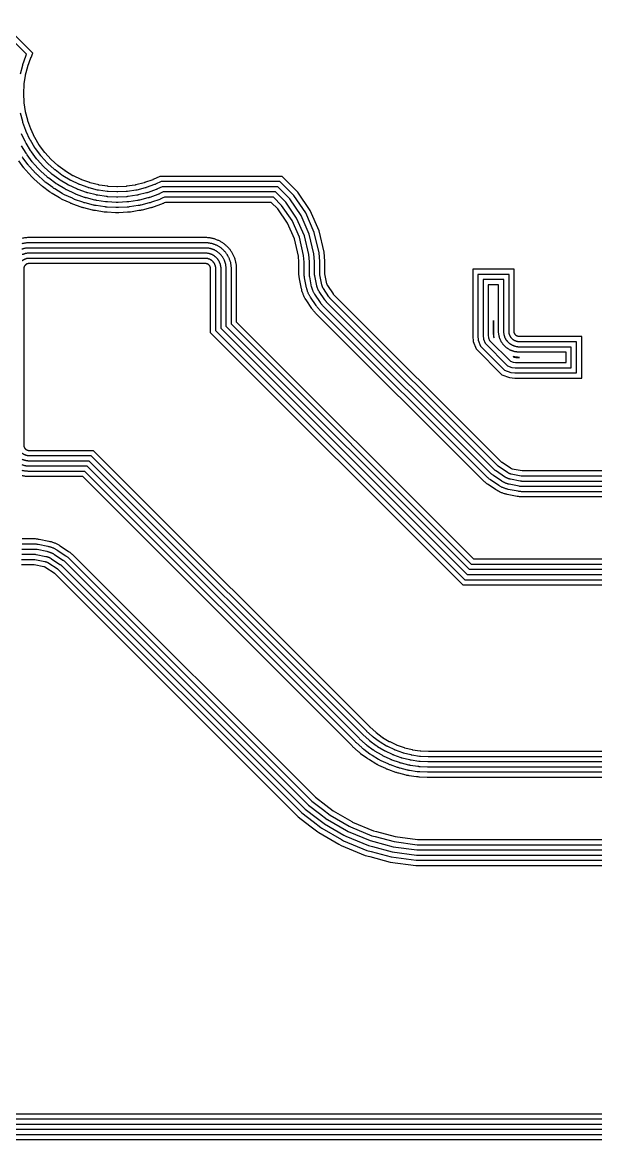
# Model space of a CAD drawing. Header units: metres. Extents: x 122 to 147, y -57.5 to -40.2.
# Drawn here: x 127.59 to 133.11, y -57.54 to -46.78 of the extents above; entities that cross this region are included whole.
import ezdxf

# ---------------------------------------------------------------- set-up
doc = ezdxf.new("R2010")
doc.units = ezdxf.units.M

msp = doc.modelspace()

# ---------------------------------------------------------------- linework, layer by layer
for points in [[(134.491, -51.099), (132.411, -51.099), (132.41, -51.099), (132.409, -51.099), (132.407, -51.099), (132.406, -51.099), (132.405, -51.099), (132.404, -51.099), (132.403, -51.099), (132.401, -51.099), (132.306, -51.08), (132.305, -51.079), (132.304, -51.079), (132.302, -51.079), (132.301, -51.078), (132.3, -51.078), (132.299, -51.078), (132.298, -51.077), (132.297, -51.077), (132.296, -51.076), (132.294, -51.076), (132.293, -51.075), (132.292, -51.075), (132.291, -51.074), (132.29, -51.073), (132.289, -51.073), (132.288, -51.072), (132.207, -51.018), (132.206, -51.017), (132.205, -51.017), (132.204, -51.016), (132.203, -51.015), (132.202, -51.014), (132.201, -51.014), (132.201, -51.013), (132.2, -51.012), (130.588, -49.4), (130.587, -49.399), (130.586, -49.399), (130.586, -49.398), (130.585, -49.397), (130.584, -49.396), (130.583, -49.395), (130.583, -49.394), (130.582, -49.393), (130.528, -49.312), (130.527, -49.311), (130.527, -49.31), (130.526, -49.309), (130.525, -49.308), (130.525, -49.307), (130.524, -49.306), (130.524, -49.304), (130.523, -49.303), (130.523, -49.302), (130.522, -49.301), (130.522, -49.3), (130.522, -49.299), (130.521, -49.298), (130.521, -49.296), (130.521, -49.295), (130.52, -49.294), (130.501, -49.199), (130.501, -49.197), (130.501, -49.196), (130.501, -49.195), (130.501, -49.194), (130.501, -49.193), (130.501, -49.191), (130.501, -49.19), (130.501, -49.189), (130.501, -49.078), (130.494, -48.991), (130.446, -48.783), (130.359, -48.588), (130.239, -48.412), (130.088, -48.261), (130.087, -48.26), (128.91, -48.26), (128.847, -48.29), (128.846, -48.291), (128.844, -48.291), (128.843, -48.292), (128.842, -48.292), (128.764, -48.32), (128.762, -48.321), (128.761, -48.321), (128.76, -48.322), (128.759, -48.322), (128.678, -48.342), (128.677, -48.342), (128.676, -48.343), (128.674, -48.343), (128.673, -48.343), (128.591, -48.355), (128.589, -48.356), (128.588, -48.356), (128.587, -48.356), (128.586, -48.356), (128.502, -48.36), (128.501, -48.36), (128.5, -48.36), (128.499, -48.36), (128.498, -48.36), (128.414, -48.356), (128.413, -48.356), (128.412, -48.356), (128.411, -48.356), (128.409, -48.355), (128.327, -48.343), (128.326, -48.343), (128.324, -48.343), (128.323, -48.342), (128.322, -48.342), (128.241, -48.322), (128.24, -48.322), (128.239, -48.321), (128.238, -48.321), (128.236, -48.32), (128.158, -48.292), (128.157, -48.292), (128.156, -48.291), (128.154, -48.291), (128.153, -48.29), (128.078, -48.255), (128.077, -48.254), (128.076, -48.254), (128.075, -48.253), (128.074, -48.253), (128.002, -48.21), (128.001, -48.209), (128, -48.208), (127.999, -48.208), (127.998, -48.207), (127.931, -48.157), (127.93, -48.156), (127.929, -48.156), (127.928, -48.155), (127.927, -48.154), (127.865, -48.098), (127.864, -48.097), (127.864, -48.096), (127.863, -48.096), (127.862, -48.095), (127.806, -48.033), (127.805, -48.032), (127.804, -48.031), (127.804, -48.03), (127.803, -48.029), (127.753, -47.962), (127.752, -47.961), (127.752, -47.96), (127.751, -47.959), (127.75, -47.958), (127.707, -47.886), (127.707, -47.885), (127.706, -47.884), (127.706, -47.883), (127.705, -47.882), (127.67, -47.807), (127.669, -47.806), (127.669, -47.804), (127.668, -47.803), (127.668, -47.802), (127.64, -47.724), (127.639, -47.722), (127.639, -47.721), (127.638, -47.72), (127.638, -47.719), (127.618, -47.638), (127.618, -47.637), (127.617, -47.636), (127.617, -47.634), (127.617, -47.633), (127.605, -47.551), (127.604, -47.549), (127.604, -47.548), (127.604, -47.547), (127.604, -47.546), (127.6, -47.462), (127.6, -47.461), (127.6, -47.46), (127.6, -47.459), (127.6, -47.458), (127.604, -47.374), (127.604, -47.373), (127.604, -47.372), (127.604, -47.371), (127.605, -47.369), (127.617, -47.287), (127.617, -47.286), (127.617, -47.284), (127.618, -47.283), (127.618, -47.282), (127.638, -47.201), (127.638, -47.2), (127.639, -47.199), (127.639, -47.198), (127.64, -47.196), (127.668, -47.118), (127.668, -47.117), (127.669, -47.116), (127.669, -47.114), (127.67, -47.113), (127.689, -47.073), (127.391, -46.775)], [(127.569, -47.27), (127.59, -47.189), (127.59, -47.187), (127.591, -47.184), (127.592, -47.182), (127.592, -47.18), (127.621, -47.101), (127.621, -47.099), (127.622, -47.096), (127.623, -47.094), (127.624, -47.092), (127.628, -47.083), (127.404, -46.859)], [(134.491, -51.149), (132.411, -51.149), (132.409, -51.149), (132.406, -51.149), (132.404, -51.149), (132.401, -51.149), (132.399, -51.149), (132.396, -51.148), (132.394, -51.148), (132.392, -51.148), (132.296, -51.129), (132.294, -51.128), (132.291, -51.128), (132.289, -51.127), (132.287, -51.126), (132.284, -51.125), (132.282, -51.125), (132.28, -51.124), (132.278, -51.123), (132.275, -51.122), (132.273, -51.121), (132.271, -51.12), (132.269, -51.119), (132.266, -51.118), (132.264, -51.116), (132.262, -51.115), (132.26, -51.114), (132.179, -51.06), (132.177, -51.058), (132.175, -51.057), (132.173, -51.055), (132.172, -51.054), (132.17, -51.052), (132.168, -51.051), (132.166, -51.049), (132.164, -51.047), (130.553, -49.436), (130.551, -49.434), (130.549, -49.432), (130.548, -49.43), (130.546, -49.428), (130.545, -49.427), (130.543, -49.425), (130.542, -49.423), (130.54, -49.421), (130.486, -49.34), (130.485, -49.338), (130.484, -49.336), (130.482, -49.334), (130.481, -49.331), (130.48, -49.329), (130.479, -49.327), (130.478, -49.325), (130.477, -49.322), (130.476, -49.32), (130.475, -49.318), (130.475, -49.316), (130.474, -49.313), (130.473, -49.311), (130.472, -49.309), (130.472, -49.306), (130.471, -49.304), (130.452, -49.208), (130.452, -49.206), (130.452, -49.204), (130.451, -49.201), (130.451, -49.199), (130.451, -49.196), (130.451, -49.194), (130.451, -49.191), (130.451, -49.189), (130.451, -49.079), (130.445, -48.998), (130.398, -48.799), (130.316, -48.612), (130.2, -48.444), (130.067, -48.31), (128.922, -48.31), (128.868, -48.336), (128.866, -48.337), (128.864, -48.338), (128.861, -48.339), (128.859, -48.339), (128.78, -48.368), (128.778, -48.368), (128.776, -48.369), (128.773, -48.37), (128.771, -48.37), (128.69, -48.391), (128.688, -48.391), (128.685, -48.392), (128.683, -48.392), (128.68, -48.393), (128.598, -48.405), (128.596, -48.405), (128.593, -48.405), (128.591, -48.406), (128.588, -48.406), (128.505, -48.41), (128.502, -48.41), (128.5, -48.41), (128.498, -48.41), (128.495, -48.41), (128.412, -48.406), (128.409, -48.406), (128.407, -48.405), (128.404, -48.405), (128.402, -48.405), (128.32, -48.393), (128.317, -48.392), (128.315, -48.392), (128.312, -48.391), (128.31, -48.391), (128.229, -48.37), (128.227, -48.37), (128.224, -48.369), (128.222, -48.368), (128.22, -48.368), (128.141, -48.339), (128.139, -48.339), (128.136, -48.338), (128.134, -48.337), (128.132, -48.336), (128.057, -48.3), (128.054, -48.299), (128.052, -48.298), (128.05, -48.297), (128.048, -48.295), (127.976, -48.253), (127.974, -48.251), (127.972, -48.25), (127.97, -48.249), (127.968, -48.247), (127.901, -48.197), (127.899, -48.196), (127.897, -48.194), (127.895, -48.193), (127.894, -48.191), (127.832, -48.135), (127.83, -48.133), (127.828, -48.132), (127.827, -48.13), (127.825, -48.128), (127.769, -48.066), (127.767, -48.065), (127.766, -48.063), (127.764, -48.061), (127.763, -48.059), (127.713, -47.992), (127.711, -47.99), (127.71, -47.988), (127.709, -47.986), (127.707, -47.984), (127.665, -47.912), (127.663, -47.91), (127.662, -47.908), (127.661, -47.906), (127.66, -47.903), (127.624, -47.828), (127.623, -47.826), (127.622, -47.824), (127.621, -47.821), (127.621, -47.819), (127.592, -47.74), (127.592, -47.738), (127.591, -47.736), (127.59, -47.733), (127.59, -47.731), (127.569, -47.65)], [(134.491, -51.199), (132.411, -51.199), (132.407, -51.199), (132.404, -51.199), (132.4, -51.199), (132.396, -51.199), (132.393, -51.198), (132.389, -51.198), (132.385, -51.197), (132.382, -51.197), (132.287, -51.178), (132.283, -51.177), (132.279, -51.176), (132.276, -51.175), (132.272, -51.174), (132.269, -51.173), (132.265, -51.172), (132.262, -51.17), (132.258, -51.169), (132.255, -51.168), (132.252, -51.166), (132.248, -51.165), (132.245, -51.163), (132.242, -51.161), (132.239, -51.159), (132.236, -51.157), (132.232, -51.155), (132.152, -51.101), (132.149, -51.099), (132.146, -51.097), (132.143, -51.095), (132.14, -51.093), (132.137, -51.09), (132.134, -51.088), (132.132, -51.085), (132.129, -51.083), (130.517, -49.471), (130.515, -49.468), (130.512, -49.466), (130.51, -49.463), (130.507, -49.46), (130.505, -49.457), (130.503, -49.454), (130.501, -49.451), (130.499, -49.448), (130.445, -49.368), (130.443, -49.364), (130.441, -49.361), (130.439, -49.358), (130.437, -49.355), (130.435, -49.352), (130.434, -49.348), (130.432, -49.345), (130.431, -49.342), (130.43, -49.338), (130.428, -49.335), (130.427, -49.331), (130.426, -49.328), (130.425, -49.324), (130.424, -49.321), (130.423, -49.317), (130.422, -49.313), (130.403, -49.218), (130.403, -49.215), (130.402, -49.211), (130.402, -49.207), (130.401, -49.204), (130.401, -49.2), (130.401, -49.196), (130.401, -49.193), (130.401, -49.189), (130.401, -49.081), (130.395, -49.006), (130.35, -48.815), (130.272, -48.637), (130.162, -48.476), (130.046, -48.36), (128.933, -48.36), (128.889, -48.381), (128.886, -48.382), (128.883, -48.384), (128.879, -48.385), (128.876, -48.387), (128.797, -48.415), (128.794, -48.416), (128.79, -48.417), (128.787, -48.418), (128.783, -48.419), (128.702, -48.439), (128.699, -48.44), (128.695, -48.441), (128.691, -48.441), (128.688, -48.442), (128.605, -48.454), (128.602, -48.455), (128.598, -48.455), (128.594, -48.456), (128.591, -48.456), (128.507, -48.46), (128.504, -48.46), (128.5, -48.46), (128.496, -48.46), (128.493, -48.46), (128.409, -48.456), (128.406, -48.456), (128.402, -48.455), (128.398, -48.455), (128.395, -48.454), (128.312, -48.442), (128.309, -48.441), (128.305, -48.441), (128.301, -48.44), (128.298, -48.439), (128.217, -48.419), (128.213, -48.418), (128.21, -48.417), (128.206, -48.416), (128.203, -48.415), (128.124, -48.387), (128.121, -48.385), (128.117, -48.384), (128.114, -48.382), (128.111, -48.381), (128.035, -48.345), (128.032, -48.344), (128.029, -48.342), (128.025, -48.34), (128.022, -48.338), (127.951, -48.295), (127.948, -48.293), (127.944, -48.291), (127.941, -48.289), (127.938, -48.287), (127.871, -48.238), (127.868, -48.235), (127.866, -48.233), (127.863, -48.231), (127.86, -48.228), (127.798, -48.172), (127.796, -48.17), (127.793, -48.167), (127.79, -48.164), (127.788, -48.162), (127.732, -48.1), (127.729, -48.097), (127.727, -48.094), (127.725, -48.092), (127.722, -48.089), (127.673, -48.022), (127.671, -48.019), (127.669, -48.016), (127.667, -48.012), (127.665, -48.009), (127.622, -47.938), (127.62, -47.935), (127.618, -47.931), (127.616, -47.928), (127.615, -47.925), (127.579, -47.849)], [(134.491, -51.249), (132.411, -51.249), (132.406, -51.249), (132.401, -51.249), (132.396, -51.249), (132.391, -51.249), (132.387, -51.248), (132.382, -51.247), (132.377, -51.247), (132.372, -51.246), (132.277, -51.227), (132.272, -51.226), (132.267, -51.225), (132.262, -51.223), (132.258, -51.222), (132.253, -51.22), (132.248, -51.219), (132.244, -51.217), (132.239, -51.215), (132.235, -51.213), (132.23, -51.211), (132.226, -51.209), (132.221, -51.207), (132.217, -51.205), (132.213, -51.202), (132.209, -51.2), (132.205, -51.197), (132.124, -51.143), (132.12, -51.14), (132.116, -51.137), (132.112, -51.134), (132.108, -51.131), (132.104, -51.128), (132.101, -51.125), (132.097, -51.121), (132.094, -51.118), (130.482, -49.506), (130.479, -49.503), (130.475, -49.499), (130.472, -49.496), (130.469, -49.492), (130.466, -49.488), (130.463, -49.484), (130.46, -49.48), (130.457, -49.476), (130.403, -49.395), (130.4, -49.391), (130.398, -49.387), (130.395, -49.383), (130.393, -49.379), (130.391, -49.374), (130.389, -49.37), (130.387, -49.365), (130.385, -49.361), (130.383, -49.356), (130.381, -49.352), (130.38, -49.347), (130.378, -49.342), (130.377, -49.338), (130.375, -49.333), (130.374, -49.328), (130.373, -49.323), (130.354, -49.228), (130.353, -49.223), (130.353, -49.218), (130.352, -49.213), (130.351, -49.209), (130.351, -49.204), (130.351, -49.199), (130.351, -49.194), (130.351, -49.189), (130.351, -49.083), (130.346, -49.013), (130.303, -48.831), (130.228, -48.661), (130.123, -48.508), (130.025, -48.41), (128.944, -48.41), (128.911, -48.426), (128.906, -48.428), (128.902, -48.43), (128.897, -48.432), (128.893, -48.434), (128.814, -48.462), (128.809, -48.463), (128.805, -48.465), (128.8, -48.466), (128.795, -48.467), (128.714, -48.488), (128.71, -48.489), (128.705, -48.49), (128.7, -48.491), (128.695, -48.492), (128.613, -48.504), (128.608, -48.504), (128.603, -48.505), (128.598, -48.505), (128.593, -48.506), (128.51, -48.51), (128.505, -48.51), (128.5, -48.51), (128.495, -48.51), (128.49, -48.51), (128.407, -48.506), (128.402, -48.505), (128.397, -48.505), (128.392, -48.504), (128.387, -48.504), (128.305, -48.492), (128.3, -48.491), (128.295, -48.49), (128.29, -48.489), (128.286, -48.488), (128.205, -48.467), (128.2, -48.466), (128.195, -48.465), (128.191, -48.463), (128.186, -48.462), (128.107, -48.434), (128.103, -48.432), (128.098, -48.43), (128.094, -48.428), (128.089, -48.426), (128.014, -48.39), (128.009, -48.388), (128.005, -48.386), (128.001, -48.384), (127.996, -48.381), (127.925, -48.338), (127.921, -48.336), (127.917, -48.333), (127.913, -48.33), (127.909, -48.327), (127.842, -48.278), (127.838, -48.275), (127.834, -48.272), (127.83, -48.269), (127.826, -48.265), (127.765, -48.209), (127.761, -48.206), (127.758, -48.202), (127.754, -48.199), (127.751, -48.195), (127.695, -48.134), (127.691, -48.13), (127.688, -48.126), (127.685, -48.122), (127.682, -48.118), (127.633, -48.051), (127.63, -48.047), (127.627, -48.043), (127.624, -48.039), (127.622, -48.035), (127.579, -47.964)], [(134.491, -51.349), (132.411, -51.349), (132.404, -51.349), (132.396, -51.349), (132.389, -51.349), (132.382, -51.348), (132.374, -51.347), (132.367, -51.346), (132.36, -51.345), (132.353, -51.344), (132.257, -51.325), (132.25, -51.323), (132.243, -51.322), (132.236, -51.32), (132.229, -51.318), (132.222, -51.315), (132.215, -51.313), (132.208, -51.31), (132.201, -51.308), (132.194, -51.305), (132.188, -51.302), (132.181, -51.299), (132.174, -51.295), (132.168, -51.292), (132.162, -51.288), (132.155, -51.284), (132.149, -51.28), (132.068, -51.226), (132.062, -51.222), (132.056, -51.218), (132.05, -51.213), (132.045, -51.208), (132.039, -51.204), (132.034, -51.199), (132.028, -51.194), (132.023, -51.189), (130.411, -49.577), (130.406, -49.572), (130.401, -49.566), (130.396, -49.561), (130.392, -49.555), (130.387, -49.55), (130.382, -49.544), (130.378, -49.538), (130.374, -49.532), (130.32, -49.451), (130.316, -49.445), (130.312, -49.438), (130.308, -49.432), (130.305, -49.426), (130.301, -49.419), (130.298, -49.412), (130.295, -49.406), (130.292, -49.399), (130.29, -49.392), (130.287, -49.385), (130.285, -49.378), (130.282, -49.371), (130.28, -49.364), (130.278, -49.357), (130.277, -49.35), (130.275, -49.343), (130.256, -49.247), (130.255, -49.24), (130.254, -49.233), (130.253, -49.226), (130.252, -49.218), (130.251, -49.211), (130.251, -49.204), (130.251, -49.196), (130.251, -49.189), (130.251, -49.086), (130.246, -49.028), (130.207, -48.863), (130.14, -48.71), (130.046, -48.572), (129.984, -48.51), (128.966, -48.51), (128.954, -48.516), (128.947, -48.52), (128.94, -48.522), (128.933, -48.525), (128.926, -48.528), (128.848, -48.556), (128.841, -48.558), (128.834, -48.56), (128.827, -48.563), (128.82, -48.564), (128.739, -48.585), (128.732, -48.586), (128.724, -48.588), (128.717, -48.589), (128.71, -48.59), (128.627, -48.603), (128.62, -48.604), (128.613, -48.604), (128.605, -48.605), (128.598, -48.606), (128.515, -48.61), (128.507, -48.61), (128.5, -48.61), (128.493, -48.61), (128.485, -48.61), (128.402, -48.606), (128.395, -48.605), (128.387, -48.604), (128.38, -48.604), (128.373, -48.603), (128.29, -48.59), (128.283, -48.589), (128.276, -48.588), (128.268, -48.586), (128.261, -48.585), (128.18, -48.564), (128.173, -48.563), (128.166, -48.56), (128.159, -48.558), (128.152, -48.556), (128.074, -48.528), (128.067, -48.525), (128.06, -48.522), (128.053, -48.52), (128.046, -48.516), (127.971, -48.481), (127.964, -48.478), (127.958, -48.474), (127.951, -48.471), (127.945, -48.467), (127.874, -48.424), (127.867, -48.42), (127.861, -48.416), (127.855, -48.412), (127.849, -48.408), (127.782, -48.358), (127.776, -48.354), (127.77, -48.349), (127.765, -48.344), (127.759, -48.339), (127.697, -48.283), (127.692, -48.278), (127.687, -48.273), (127.682, -48.268), (127.677, -48.263), (127.621, -48.201), (127.616, -48.195), (127.611, -48.19), (127.606, -48.184), (127.602, -48.178), (127.552, -48.111)], [(134.491, -51.299), (132.411, -51.299), (132.405, -51.299), (132.399, -51.299), (132.393, -51.299), (132.387, -51.298), (132.38, -51.298), (132.374, -51.297), (132.368, -51.296), (132.362, -51.295), (132.267, -51.276), (132.261, -51.274), (132.255, -51.273), (132.249, -51.271), (132.243, -51.27), (132.237, -51.268), (132.232, -51.266), (132.226, -51.264), (132.22, -51.262), (132.214, -51.259), (132.209, -51.257), (132.203, -51.254), (132.198, -51.251), (132.193, -51.248), (132.187, -51.245), (132.182, -51.242), (132.177, -51.238), (132.096, -51.184), (132.091, -51.181), (132.086, -51.177), (132.081, -51.174), (132.076, -51.17), (132.072, -51.166), (132.067, -51.162), (132.063, -51.158), (132.058, -51.153), (130.447, -49.542), (130.442, -49.537), (130.438, -49.533), (130.434, -49.528), (130.43, -49.524), (130.426, -49.519), (130.423, -49.514), (130.419, -49.509), (130.416, -49.504), (130.362, -49.423), (130.358, -49.418), (130.355, -49.413), (130.352, -49.407), (130.349, -49.402), (130.346, -49.397), (130.343, -49.391), (130.341, -49.386), (130.338, -49.38), (130.336, -49.374), (130.334, -49.368), (130.332, -49.363), (130.33, -49.357), (130.329, -49.351), (130.327, -49.345), (130.326, -49.339), (130.324, -49.333), (130.305, -49.238), (130.304, -49.232), (130.303, -49.226), (130.302, -49.22), (130.302, -49.213), (130.301, -49.207), (130.301, -49.201), (130.301, -49.195), (130.301, -49.189), (130.301, -49.085), (130.296, -49.021), (130.255, -48.847), (130.184, -48.686), (130.084, -48.54), (130.005, -48.46), (128.955, -48.46), (128.932, -48.471), (128.927, -48.474), (128.921, -48.476), (128.915, -48.479), (128.91, -48.481), (128.831, -48.509), (128.825, -48.511), (128.819, -48.513), (128.813, -48.514), (128.807, -48.516), (128.727, -48.536), (128.721, -48.538), (128.715, -48.539), (128.709, -48.54), (128.703, -48.541), (128.62, -48.553), (128.614, -48.554), (128.608, -48.555), (128.602, -48.555), (128.596, -48.556), (128.512, -48.56), (128.506, -48.56), (128.5, -48.56), (128.494, -48.56), (128.488, -48.56), (128.404, -48.556), (128.398, -48.555), (128.392, -48.555), (128.386, -48.554), (128.38, -48.553), (128.297, -48.541), (128.291, -48.54), (128.285, -48.539), (128.279, -48.538), (128.273, -48.536), (128.193, -48.516), (128.187, -48.514), (128.181, -48.513), (128.175, -48.511), (128.169, -48.509), (128.09, -48.481), (128.085, -48.479), (128.079, -48.476), (128.073, -48.474), (128.068, -48.471), (127.992, -48.436), (127.987, -48.433), (127.981, -48.43), (127.976, -48.427), (127.971, -48.424), (127.899, -48.381), (127.894, -48.378), (127.889, -48.375), (127.884, -48.371), (127.879, -48.368), (127.812, -48.318), (127.807, -48.314), (127.802, -48.31), (127.797, -48.306), (127.793, -48.302), (127.731, -48.246), (127.727, -48.242), (127.722, -48.238), (127.718, -48.233), (127.714, -48.229), (127.658, -48.167), (127.654, -48.163), (127.65, -48.158), (127.646, -48.153), (127.642, -48.148), (127.592, -48.081), (127.589, -48.076), (127.585, -48.071)], [(135.065, -51.95), (131.935, -51.95), (129.65, -49.665), (129.65, -49.15), (129.65, -49.143), (129.65, -49.135), (129.649, -49.128), (129.649, -49.121), (129.648, -49.113), (129.647, -49.106), (129.646, -49.099), (129.644, -49.091), (129.643, -49.084), (129.641, -49.077), (129.639, -49.07), (129.637, -49.063), (129.635, -49.056), (129.632, -49.049), (129.63, -49.042), (129.627, -49.035), (129.624, -49.028), (129.621, -49.022), (129.618, -49.015), (129.615, -49.009), (129.611, -49.002), (129.607, -48.996), (129.603, -48.99), (129.599, -48.983), (129.595, -48.977), (129.591, -48.971), (129.587, -48.965), (129.582, -48.96), (129.577, -48.954), (129.572, -48.949), (129.567, -48.943), (129.562, -48.938), (129.557, -48.933), (129.551, -48.928), (129.546, -48.923), (129.54, -48.918), (129.535, -48.913), (129.529, -48.909), (129.523, -48.905), (129.517, -48.901), (129.51, -48.897), (129.504, -48.893), (129.498, -48.889), (129.491, -48.885), (129.485, -48.882), (129.478, -48.879), (129.472, -48.876), (129.465, -48.873), (129.458, -48.87), (129.451, -48.868), (129.444, -48.865), (129.437, -48.863), (129.43, -48.861), (129.423, -48.859), (129.416, -48.857), (129.409, -48.856), (129.401, -48.854), (129.394, -48.853), (129.387, -48.852), (129.379, -48.851), (129.372, -48.851), (129.365, -48.85), (129.357, -48.85), (129.35, -48.85), (127.65, -48.85), (127.643, -48.85), (127.635, -48.85), (127.628, -48.851), (127.621, -48.851), (127.613, -48.852), (127.606, -48.853), (127.599, -48.854), (127.591, -48.856), (127.584, -48.857)], [(135.086, -52), (131.914, -52), (129.6, -49.685), (129.6, -49.15), (129.6, -49.144), (129.6, -49.138), (129.599, -49.132), (129.599, -49.125), (129.598, -49.119), (129.597, -49.113), (129.596, -49.107), (129.595, -49.101), (129.594, -49.095), (129.593, -49.089), (129.591, -49.083), (129.589, -49.077), (129.587, -49.072), (129.585, -49.066), (129.583, -49.06), (129.581, -49.054), (129.579, -49.049), (129.576, -49.043), (129.573, -49.038), (129.57, -49.032), (129.568, -49.027), (129.564, -49.021), (129.561, -49.016), (129.558, -49.011), (129.554, -49.006), (129.551, -49.001), (129.547, -48.996), (129.543, -48.991), (129.539, -48.987), (129.535, -48.982), (129.531, -48.978), (129.527, -48.973), (129.522, -48.969), (129.518, -48.965), (129.513, -48.961), (129.509, -48.957), (129.504, -48.953), (129.499, -48.949), (129.494, -48.946), (129.489, -48.942), (129.484, -48.939), (129.479, -48.936), (129.473, -48.932), (129.468, -48.93), (129.462, -48.927), (129.457, -48.924), (129.451, -48.921), (129.446, -48.919), (129.44, -48.917), (129.434, -48.915), (129.428, -48.913), (129.423, -48.911), (129.417, -48.909), (129.411, -48.907), (129.405, -48.906), (129.399, -48.905), (129.393, -48.904), (129.387, -48.903), (129.381, -48.902), (129.375, -48.901), (129.368, -48.901), (129.362, -48.9), (129.356, -48.9), (129.35, -48.9), (127.65, -48.9), (127.644, -48.9), (127.638, -48.9), (127.632, -48.901), (127.625, -48.901), (127.619, -48.902), (127.613, -48.903), (127.607, -48.904), (127.601, -48.905), (127.595, -48.906), (127.589, -48.907), (127.583, -48.909)], [(135.106, -52.05), (131.894, -52.05), (129.55, -49.706), (129.55, -49.15), (129.55, -49.145), (129.55, -49.14), (129.549, -49.135), (129.549, -49.13), (129.548, -49.126), (129.548, -49.121), (129.547, -49.116), (129.546, -49.111), (129.545, -49.106), (129.544, -49.101), (129.543, -49.097), (129.541, -49.092), (129.54, -49.087), (129.538, -49.083), (129.537, -49.078), (129.535, -49.073), (129.533, -49.069), (129.531, -49.064), (129.529, -49.06), (129.526, -49.056), (129.524, -49.051), (129.522, -49.047), (129.519, -49.043), (129.516, -49.039), (129.514, -49.035), (129.511, -49.031), (129.508, -49.027), (129.505, -49.023), (129.501, -49.019), (129.498, -49.016), (129.495, -49.012), (129.491, -49.009), (129.488, -49.005), (129.484, -49.002), (129.481, -48.999), (129.477, -48.995), (129.473, -48.992), (129.469, -48.989), (129.465, -48.986), (129.461, -48.984), (129.457, -48.981), (129.453, -48.978), (129.449, -48.976), (129.444, -48.974), (129.44, -48.971), (129.436, -48.969), (129.431, -48.967), (129.427, -48.965), (129.422, -48.963), (129.417, -48.962), (129.413, -48.96), (129.408, -48.959), (129.403, -48.957), (129.399, -48.956), (129.394, -48.955), (129.389, -48.954), (129.384, -48.953), (129.379, -48.952), (129.374, -48.952), (129.37, -48.951), (129.365, -48.951), (129.36, -48.95), (129.355, -48.95), (129.35, -48.95), (127.65, -48.95), (127.645, -48.95), (127.64, -48.95), (127.635, -48.951), (127.63, -48.951), (127.626, -48.952), (127.621, -48.952), (127.616, -48.953), (127.611, -48.954), (127.606, -48.955), (127.601, -48.956), (127.597, -48.957), (127.592, -48.959), (127.587, -48.96), (127.583, -48.962)], [(135.148, -52.15), (131.852, -52.15), (129.45, -49.747), (129.45, -49.15), (129.45, -49.148), (129.45, -49.145), (129.45, -49.143), (129.45, -49.14), (129.449, -49.138), (129.449, -49.135), (129.449, -49.133), (129.448, -49.13), (129.448, -49.128), (129.447, -49.126), (129.446, -49.123), (129.446, -49.121), (129.445, -49.119), (129.444, -49.116), (129.443, -49.114), (129.442, -49.112), (129.441, -49.109), (129.44, -49.107), (129.439, -49.105), (129.438, -49.103), (129.437, -49.101), (129.436, -49.099), (129.434, -49.097), (129.433, -49.094), (129.432, -49.092), (129.43, -49.09), (129.429, -49.088), (129.427, -49.087), (129.426, -49.085), (129.424, -49.083), (129.422, -49.081), (129.421, -49.079), (129.419, -49.078), (129.417, -49.076), (129.415, -49.074), (129.413, -49.073), (129.412, -49.071), (129.41, -49.07), (129.408, -49.068), (129.406, -49.067), (129.403, -49.066), (129.401, -49.064), (129.399, -49.063), (129.397, -49.062), (129.395, -49.061), (129.393, -49.06), (129.391, -49.059), (129.388, -49.058), (129.386, -49.057), (129.384, -49.056), (129.381, -49.055), (129.379, -49.054), (129.377, -49.054), (129.374, -49.053), (129.372, -49.052), (129.37, -49.052), (129.367, -49.051), (129.365, -49.051), (129.362, -49.051), (129.36, -49.05), (129.357, -49.05), (129.355, -49.05), (129.352, -49.05), (129.35, -49.05), (127.65, -49.05), (127.648, -49.05), (127.645, -49.05), (127.643, -49.05), (127.64, -49.05), (127.638, -49.051), (127.635, -49.051), (127.633, -49.051), (127.63, -49.052), (127.628, -49.052), (127.626, -49.053), (127.623, -49.054), (127.621, -49.054), (127.619, -49.055), (127.616, -49.056), (127.614, -49.057), (127.612, -49.058), (127.609, -49.059), (127.607, -49.06), (127.605, -49.061), (127.603, -49.062), (127.601, -49.063), (127.599, -49.064), (127.597, -49.066), (127.594, -49.067), (127.592, -49.068), (127.59, -49.07), (127.588, -49.071), (127.587, -49.073), (127.585, -49.074)], [(135.127, -52.1), (131.873, -52.1), (129.5, -49.727), (129.5, -49.15), (129.5, -49.146), (129.5, -49.143), (129.5, -49.139), (129.499, -49.135), (129.499, -49.132), (129.498, -49.128), (129.498, -49.124), (129.497, -49.121), (129.496, -49.117), (129.496, -49.114), (129.495, -49.11), (129.494, -49.106), (129.492, -49.103), (129.491, -49.099), (129.49, -49.096), (129.489, -49.093), (129.487, -49.089), (129.486, -49.086), (129.484, -49.083), (129.482, -49.079), (129.481, -49.076), (129.479, -49.073), (129.477, -49.07), (129.475, -49.067), (129.473, -49.064), (129.47, -49.061), (129.468, -49.058), (129.466, -49.055), (129.464, -49.052), (129.461, -49.049), (129.459, -49.047), (129.456, -49.044), (129.453, -49.041), (129.451, -49.039), (129.448, -49.036), (129.445, -49.034), (129.442, -49.032), (129.439, -49.03), (129.436, -49.027), (129.433, -49.025), (129.43, -49.023), (129.427, -49.021), (129.424, -49.019), (129.421, -49.018), (129.417, -49.016), (129.414, -49.014), (129.411, -49.013), (129.407, -49.011), (129.404, -49.01), (129.401, -49.009), (129.397, -49.008), (129.394, -49.006), (129.39, -49.005), (129.386, -49.004), (129.383, -49.004), (129.379, -49.003), (129.376, -49.002), (129.372, -49.002), (129.368, -49.001), (129.365, -49.001), (129.361, -49), (129.357, -49), (129.354, -49), (129.35, -49), (127.65, -49), (127.646, -49), (127.643, -49), (127.639, -49), (127.635, -49.001), (127.632, -49.001), (127.628, -49.002), (127.624, -49.002), (127.621, -49.003), (127.617, -49.004), (127.614, -49.004), (127.61, -49.005), (127.606, -49.006), (127.603, -49.008), (127.599, -49.009), (127.596, -49.01), (127.593, -49.011), (127.589, -49.013), (127.586, -49.014)], [(135.168, -52.2), (131.832, -52.2), (129.4, -49.768), (129.4, -49.15), (129.4, -49.149), (129.4, -49.148), (129.4, -49.146), (129.4, -49.145), (129.4, -49.144), (129.399, -49.143), (129.399, -49.141), (129.399, -49.14), (129.399, -49.139), (129.399, -49.138), (129.398, -49.137), (129.398, -49.135), (129.397, -49.134), (129.397, -49.133), (129.397, -49.132), (129.396, -49.131), (129.396, -49.13), (129.395, -49.129), (129.395, -49.128), (129.394, -49.126), (129.394, -49.125), (129.393, -49.124), (129.392, -49.123), (129.392, -49.122), (129.391, -49.121), (129.39, -49.12), (129.389, -49.119), (129.389, -49.118), (129.388, -49.117), (129.387, -49.116), (129.386, -49.116), (129.385, -49.115), (129.384, -49.114), (129.384, -49.113), (129.383, -49.112), (129.382, -49.111), (129.381, -49.111), (129.38, -49.11), (129.379, -49.109), (129.378, -49.108), (129.377, -49.108), (129.376, -49.107), (129.375, -49.106), (129.374, -49.106), (129.372, -49.105), (129.371, -49.105), (129.37, -49.104), (129.369, -49.104), (129.368, -49.103), (129.367, -49.103), (129.366, -49.103), (129.365, -49.102), (129.363, -49.102), (129.362, -49.101), (129.361, -49.101), (129.36, -49.101), (129.359, -49.101), (129.357, -49.101), (129.356, -49.1), (129.355, -49.1), (129.354, -49.1), (129.352, -49.1), (129.351, -49.1), (129.35, -49.1), (127.65, -49.1), (127.649, -49.1), (127.648, -49.1), (127.646, -49.1), (127.645, -49.1), (127.644, -49.1), (127.643, -49.101), (127.641, -49.101), (127.64, -49.101), (127.639, -49.101), (127.638, -49.101), (127.637, -49.102), (127.635, -49.102), (127.634, -49.103), (127.633, -49.103), (127.632, -49.103), (127.631, -49.104), (127.63, -49.104), (127.629, -49.105), (127.628, -49.105), (127.626, -49.106), (127.625, -49.106), (127.624, -49.107), (127.623, -49.108), (127.622, -49.108), (127.621, -49.109), (127.62, -49.11), (127.619, -49.111), (127.618, -49.111), (127.617, -49.112), (127.616, -49.113), (127.616, -49.114), (127.615, -49.115), (127.614, -49.116), (127.613, -49.116), (127.612, -49.117), (127.611, -49.118), (127.611, -49.119), (127.61, -49.12), (127.609, -49.121), (127.608, -49.122), (127.608, -49.123), (127.607, -49.124), (127.606, -49.125), (127.606, -49.126), (127.605, -49.128), (127.605, -49.129), (127.604, -49.13), (127.604, -49.131), (127.603, -49.132), (127.603, -49.133), (127.603, -49.134), (127.602, -49.135), (127.602, -49.137), (127.601, -49.138), (127.601, -49.139), (127.601, -49.14), (127.601, -49.141), (127.601, -49.143), (127.6, -49.144), (127.6, -49.145), (127.6, -49.146), (127.6, -49.148), (127.6, -49.149), (127.6, -49.15), (127.6, -50.85), (127.6, -50.851), (127.6, -50.852), (127.6, -50.854), (127.6, -50.855), (127.6, -50.856), (127.601, -50.857), (127.601, -50.859), (127.601, -50.86), (127.601, -50.861), (127.601, -50.862), (127.602, -50.863), (127.602, -50.865), (127.603, -50.866), (127.603, -50.867), (127.603, -50.868), (127.604, -50.869), (127.604, -50.87), (127.605, -50.871), (127.605, -50.872), (127.606, -50.874), (127.606, -50.875), (127.607, -50.876), (127.608, -50.877), (127.608, -50.878), (127.609, -50.879), (127.61, -50.88), (127.611, -50.881), (127.611, -50.882), (127.612, -50.883), (127.613, -50.884), (127.614, -50.884), (127.615, -50.885), (127.616, -50.886), (127.616, -50.887), (127.617, -50.888), (127.618, -50.889), (127.619, -50.889), (127.62, -50.89), (127.621, -50.891), (127.622, -50.892), (127.623, -50.892), (127.624, -50.893), (127.625, -50.894), (127.626, -50.894), (127.628, -50.895), (127.629, -50.895), (127.63, -50.896), (127.631, -50.896), (127.632, -50.897), (127.633, -50.897), (127.634, -50.897), (127.635, -50.898), (127.637, -50.898), (127.638, -50.899), (127.639, -50.899), (127.64, -50.899), (127.641, -50.899), (127.643, -50.899), (127.644, -50.9), (127.645, -50.9), (127.646, -50.9), (127.648, -50.9), (127.649, -50.9), (127.65, -50.9)], [(132.374, -49.804), (132.373, -49.804), (132.371, -49.804), (132.37, -49.804), (132.369, -49.804), (132.368, -49.804), (132.367, -49.803), (132.365, -49.803), (132.364, -49.803), (132.363, -49.803), (132.362, -49.802), (132.361, -49.802), (132.359, -49.802), (132.358, -49.801), (132.357, -49.801), (132.356, -49.801), (132.355, -49.8), (132.354, -49.8), (132.353, -49.799), (132.351, -49.799), (132.35, -49.798), (132.349, -49.797), (132.348, -49.797), (132.347, -49.796), (132.346, -49.796), (132.345, -49.795), (132.344, -49.794), (132.343, -49.793), (132.342, -49.793), (132.341, -49.792), (132.34, -49.791), (132.339, -49.79), (132.339, -49.789), (132.338, -49.788), (132.337, -49.788), (132.336, -49.787), (132.335, -49.786), (132.335, -49.785), (132.334, -49.784), (132.333, -49.783), (132.332, -49.782), (132.332, -49.781), (132.331, -49.78), (132.33, -49.779), (132.33, -49.778), (132.329, -49.776), (132.329, -49.775), (132.328, -49.774), (132.328, -49.773), (132.327, -49.772), (132.327, -49.771), (132.326, -49.77), (132.326, -49.768), (132.326, -49.767), (132.325, -49.766), (132.325, -49.765), (132.325, -49.764), (132.325, -49.762), (132.324, -49.761), (132.324, -49.76), (132.324, -49.759), (132.324, -49.758), (132.324, -49.756), (132.324, -49.755), (132.324, -49.754), (132.324, -49.154), (131.924, -49.154), (131.924, -49.799), (131.929, -49.85), (131.957, -49.923), (132.204, -50.171), (132.278, -50.199), (132.329, -50.204), (132.974, -50.204), (132.974, -49.804), (132.374, -49.804)], [(132.374, -49.854), (132.371, -49.854), (132.369, -49.854), (132.367, -49.854), (132.364, -49.853), (132.362, -49.853), (132.359, -49.853), (132.357, -49.852), (132.354, -49.852), (132.352, -49.852), (132.35, -49.851), (132.347, -49.85), (132.345, -49.85), (132.343, -49.849), (132.34, -49.848), (132.338, -49.847), (132.336, -49.846), (132.333, -49.845), (132.331, -49.844), (132.329, -49.843), (132.327, -49.842), (132.325, -49.841), (132.323, -49.84), (132.32, -49.838), (132.318, -49.837), (132.316, -49.836), (132.314, -49.834), (132.312, -49.833), (132.311, -49.831), (132.309, -49.83), (132.307, -49.828), (132.305, -49.826), (132.303, -49.825), (132.302, -49.823), (132.3, -49.821), (132.298, -49.819), (132.297, -49.817), (132.295, -49.815), (132.294, -49.814), (132.292, -49.812), (132.291, -49.81), (132.289, -49.807), (132.288, -49.805), (132.287, -49.803), (132.286, -49.801), (132.285, -49.799), (132.284, -49.797), (132.283, -49.794), (132.282, -49.792), (132.281, -49.79), (132.28, -49.788), (132.279, -49.785), (132.278, -49.783), (132.278, -49.781), (132.277, -49.778), (132.276, -49.776), (132.276, -49.773), (132.275, -49.771), (132.275, -49.769), (132.275, -49.766), (132.274, -49.764), (132.274, -49.761), (132.274, -49.759), (132.274, -49.756), (132.274, -49.754), (132.274, -49.204), (131.974, -49.204), (131.974, -49.796), (131.978, -49.838), (132, -49.896), (132.232, -50.128), (132.29, -50.149), (132.331, -50.154), (132.924, -50.154), (132.924, -49.854), (132.374, -49.854)], [(132.374, -49.904), (132.37, -49.904), (132.367, -49.904), (132.363, -49.904), (132.359, -49.903), (132.356, -49.903), (132.352, -49.902), (132.348, -49.902), (132.345, -49.901), (132.341, -49.9), (132.338, -49.899), (132.334, -49.899), (132.33, -49.897), (132.327, -49.896), (132.323, -49.895), (132.32, -49.894), (132.317, -49.893), (132.313, -49.891), (132.31, -49.89), (132.307, -49.888), (132.303, -49.886), (132.3, -49.884), (132.297, -49.883), (132.294, -49.881), (132.291, -49.879), (132.288, -49.877), (132.285, -49.874), (132.282, -49.872), (132.279, -49.87), (132.276, -49.868), (132.273, -49.865), (132.271, -49.863), (132.268, -49.86), (132.265, -49.857), (132.263, -49.855), (132.26, -49.852), (132.258, -49.849), (132.256, -49.846), (132.253, -49.843), (132.251, -49.84), (132.249, -49.837), (132.247, -49.834), (132.245, -49.831), (132.243, -49.828), (132.242, -49.825), (132.24, -49.821), (132.238, -49.818), (132.237, -49.815), (132.235, -49.811), (132.234, -49.808), (132.233, -49.804), (132.232, -49.801), (132.23, -49.797), (132.229, -49.794), (132.228, -49.79), (132.228, -49.787), (132.227, -49.783), (132.226, -49.78), (132.226, -49.776), (132.225, -49.772), (132.225, -49.769), (132.224, -49.765), (132.224, -49.761), (132.224, -49.758), (132.224, -49.754), (132.224, -49.254), (132.024, -49.254), (132.024, -49.794), (132.027, -49.827), (132.043, -49.868), (132.26, -50.085), (132.301, -50.1), (132.334, -50.104), (132.874, -50.104), (132.874, -49.904), (132.374, -49.904)], [(132.374, -49.954), (132.369, -49.954), (132.364, -49.954), (132.359, -49.953), (132.354, -49.953), (132.349, -49.952), (132.345, -49.952), (132.34, -49.951), (132.335, -49.95), (132.33, -49.949), (132.325, -49.948), (132.321, -49.947), (132.316, -49.945), (132.311, -49.944), (132.307, -49.942), (132.302, -49.941), (132.297, -49.939), (132.293, -49.937), (132.288, -49.935), (132.284, -49.933), (132.28, -49.93), (132.275, -49.928), (132.271, -49.925), (132.267, -49.923), (132.263, -49.92), (132.259, -49.917), (132.255, -49.915), (132.251, -49.912), (132.247, -49.909), (132.243, -49.905), (132.24, -49.902), (132.236, -49.899), (132.233, -49.895), (132.229, -49.892), (132.226, -49.888), (132.223, -49.885), (132.219, -49.881), (132.216, -49.877), (132.213, -49.873), (132.21, -49.869), (132.208, -49.865), (132.205, -49.861), (132.202, -49.857), (132.2, -49.853), (132.198, -49.848), (132.195, -49.844), (132.193, -49.839), (132.191, -49.835), (132.189, -49.83), (132.187, -49.826), (132.186, -49.821), (132.184, -49.817), (132.183, -49.812), (132.181, -49.807), (132.18, -49.803), (132.179, -49.798), (132.178, -49.793), (132.177, -49.788), (132.176, -49.783), (132.175, -49.778), (132.175, -49.774), (132.174, -49.769), (132.174, -49.764), (132.174, -49.759), (132.174, -49.754), (132.174, -49.304), (132.074, -49.304), (132.074, -49.791), (132.077, -49.815), (132.086, -49.84), (132.287, -50.042), (132.313, -50.051), (132.337, -50.054), (132.824, -50.054), (132.824, -49.954), (132.374, -49.954)], [(132.124, -49.647), (132.124, -49.788), (132.126, -49.803), (132.129, -49.813), (132.132, -49.815), (132.131, -49.815), (132.13, -49.809), (132.129, -49.803), (132.128, -49.797), (132.127, -49.791), (132.126, -49.785), (132.125, -49.778), (132.125, -49.772), (132.124, -49.766), (132.124, -49.76), (132.124, -49.754), (132.124, -49.647)], [(132.313, -49.996), (132.315, -49.999), (132.325, -50.002), (132.34, -50.004), (132.374, -50.004), (132.368, -50.004), (132.362, -50.004), (132.356, -50.003), (132.349, -50.003), (132.343, -50.002), (132.337, -50.001), (132.331, -50), (132.325, -49.999), (132.319, -49.998), (132.313, -49.996), (132.313, -49.996)], [(127.585, -50.926), (127.587, -50.927), (127.588, -50.929), (127.59, -50.93), (127.592, -50.932), (127.594, -50.933), (127.597, -50.934), (127.599, -50.936), (127.601, -50.937), (127.603, -50.938), (127.605, -50.939), (127.607, -50.94), (127.609, -50.941), (127.612, -50.942), (127.614, -50.943), (127.616, -50.944), (127.619, -50.945), (127.621, -50.946), (127.623, -50.946), (127.626, -50.947), (127.628, -50.948), (127.63, -50.948), (127.633, -50.949), (127.635, -50.949), (127.638, -50.949), (127.64, -50.95), (127.643, -50.95), (127.645, -50.95), (127.648, -50.95), (127.65, -50.95)], [(127.65, -50.9), (128.268, -50.9), (130.934, -53.566), (130.935, -53.567), (130.936, -53.568), (130.99, -53.617), (130.991, -53.618), (130.992, -53.619), (130.993, -53.619), (130.994, -53.62), (131.053, -53.664), (131.054, -53.665), (131.055, -53.665), (131.056, -53.666), (131.057, -53.667), (131.121, -53.705), (131.122, -53.705), (131.123, -53.706), (131.124, -53.706), (131.125, -53.707), (131.191, -53.738), (131.193, -53.739), (131.194, -53.739), (131.195, -53.74), (131.196, -53.74), (131.265, -53.765), (131.266, -53.766), (131.268, -53.766), (131.269, -53.766), (131.27, -53.767), (131.341, -53.784), (131.343, -53.785), (131.344, -53.785), (131.345, -53.785), (131.346, -53.785), (131.419, -53.796), (131.42, -53.796), (131.422, -53.797), (131.423, -53.797), (131.424, -53.797), (131.498, -53.8), (131.499, -53.8), (131.5, -53.8), (135.5, -53.8)], [(127.583, -51.038), (127.587, -51.04), (127.592, -51.041), (127.597, -51.043), (127.601, -51.044), (127.606, -51.045), (127.611, -51.046), (127.616, -51.047), (127.621, -51.048), (127.626, -51.048), (127.63, -51.049), (127.635, -51.049), (127.64, -51.05), (127.645, -51.05), (127.65, -51.05)], [(127.586, -50.986), (127.589, -50.987), (127.593, -50.989), (127.596, -50.99), (127.599, -50.991), (127.603, -50.992), (127.606, -50.994), (127.61, -50.995), (127.614, -50.996), (127.617, -50.996), (127.621, -50.997), (127.624, -50.998), (127.628, -50.998), (127.632, -50.999), (127.635, -50.999), (127.639, -51), (127.643, -51), (127.646, -51), (127.65, -51)], [(127.65, -50.95), (128.247, -50.95), (130.899, -53.601), (130.9, -53.603), (130.902, -53.605), (130.957, -53.654), (130.959, -53.656), (130.961, -53.657), (130.962, -53.659), (130.964, -53.66), (131.024, -53.704), (131.026, -53.706), (131.028, -53.707), (131.03, -53.708), (131.032, -53.71), (131.095, -53.748), (131.097, -53.749), (131.099, -53.75), (131.101, -53.751), (131.104, -53.752), (131.17, -53.784), (131.172, -53.785), (131.175, -53.786), (131.177, -53.787), (131.179, -53.787), (131.248, -53.812), (131.251, -53.813), (131.253, -53.814), (131.256, -53.814), (131.258, -53.815), (131.329, -53.833), (131.332, -53.834), (131.334, -53.834), (131.337, -53.834), (131.339, -53.835), (131.412, -53.846), (131.414, -53.846), (131.417, -53.846), (131.419, -53.846), (131.422, -53.847), (131.495, -53.85), (131.498, -53.85), (131.5, -53.85), (135.5, -53.85)], [(127.65, -51), (128.227, -51), (130.863, -53.637), (130.866, -53.639), (130.869, -53.642), (130.923, -53.691), (130.926, -53.694), (130.929, -53.696), (130.932, -53.698), (130.935, -53.701), (130.994, -53.744), (130.997, -53.747), (131, -53.749), (131.003, -53.751), (131.006, -53.753), (131.069, -53.79), (131.072, -53.792), (131.076, -53.794), (131.079, -53.796), (131.082, -53.797), (131.149, -53.829), (131.152, -53.83), (131.155, -53.832), (131.159, -53.833), (131.162, -53.834), (131.232, -53.859), (131.235, -53.86), (131.239, -53.862), (131.242, -53.863), (131.246, -53.864), (131.317, -53.881), (131.321, -53.882), (131.324, -53.883), (131.328, -53.884), (131.332, -53.884), (131.404, -53.895), (131.408, -53.896), (131.412, -53.896), (131.415, -53.896), (131.419, -53.897), (131.493, -53.9), (131.496, -53.9), (131.5, -53.9), (135.5, -53.9)], [(127.583, -51.091), (127.589, -51.093), (127.595, -51.094), (127.601, -51.095), (127.607, -51.096), (127.613, -51.097), (127.619, -51.098), (127.625, -51.099), (127.632, -51.099), (127.638, -51.1), (127.644, -51.1), (127.65, -51.1)], [(127.584, -51.143), (127.591, -51.144), (127.599, -51.146), (127.606, -51.147), (127.613, -51.148), (127.621, -51.149), (127.628, -51.149), (127.635, -51.15), (127.643, -51.15), (127.65, -51.15)], [(127.65, -51.05), (128.206, -51.05), (130.828, -53.672), (130.831, -53.675), (130.835, -53.679), (130.89, -53.728), (130.893, -53.731), (130.897, -53.735), (130.901, -53.738), (130.905, -53.741), (130.964, -53.785), (130.968, -53.787), (130.972, -53.79), (130.976, -53.793), (130.98, -53.795), (131.043, -53.833), (131.048, -53.836), (131.052, -53.838), (131.056, -53.84), (131.061, -53.843), (131.127, -53.874), (131.132, -53.876), (131.136, -53.878), (131.141, -53.88), (131.145, -53.882), (131.215, -53.906), (131.219, -53.908), (131.224, -53.909), (131.229, -53.911), (131.234, -53.912), (131.305, -53.93), (131.31, -53.931), (131.315, -53.932), (131.319, -53.933), (131.324, -53.934), (131.397, -53.945), (131.402, -53.945), (131.407, -53.946), (131.412, -53.946), (131.417, -53.947), (131.49, -53.95), (131.495, -53.95), (131.5, -53.95), (135.5, -53.95)], [(127.65, -51.1), (128.185, -51.1), (130.793, -53.707), (130.797, -53.712), (130.802, -53.716), (130.856, -53.765), (130.861, -53.769), (130.865, -53.773), (130.87, -53.777), (130.875, -53.781), (130.934, -53.825), (130.939, -53.828), (130.944, -53.832), (130.949, -53.835), (130.955, -53.838), (131.018, -53.876), (131.023, -53.879), (131.028, -53.882), (131.034, -53.885), (131.039, -53.888), (131.106, -53.919), (131.112, -53.922), (131.117, -53.924), (131.123, -53.927), (131.129, -53.929), (131.198, -53.953), (131.204, -53.955), (131.21, -53.957), (131.215, -53.959), (131.221, -53.961), (131.293, -53.978), (131.299, -53.98), (131.305, -53.981), (131.311, -53.982), (131.317, -53.983), (131.39, -53.994), (131.396, -53.995), (131.402, -53.996), (131.408, -53.996), (131.414, -53.996), (131.488, -54), (131.494, -54), (131.5, -54), (135.5, -54)], [(127.65, -51.15), (128.165, -51.15), (130.757, -53.743), (130.763, -53.748), (130.768, -53.753), (130.822, -53.802), (130.828, -53.807), (130.834, -53.812), (130.839, -53.817), (130.845, -53.821), (130.904, -53.865), (130.91, -53.869), (130.916, -53.873), (130.923, -53.877), (130.929, -53.881), (130.992, -53.919), (130.998, -53.923), (131.005, -53.926), (131.011, -53.93), (131.018, -53.933), (131.085, -53.964), (131.091, -53.968), (131.098, -53.97), (131.105, -53.973), (131.112, -53.976), (131.181, -54.001), (131.188, -54.003), (131.195, -54.005), (131.202, -54.007), (131.209, -54.009), (131.281, -54.027), (131.288, -54.029), (131.295, -54.03), (131.302, -54.032), (131.31, -54.033), (131.382, -54.044), (131.39, -54.045), (131.397, -54.045), (131.404, -54.046), (131.412, -54.046), (131.485, -54.05), (131.493, -54.05), (131.5, -54.05), (135.5, -54.05)], [(127.586, -51.751), (127.689, -51.751), (127.696, -51.751), (127.704, -51.751), (127.711, -51.751), (127.718, -51.752), (127.726, -51.753), (127.733, -51.754), (127.74, -51.755), (127.747, -51.756), (127.843, -51.775), (127.85, -51.777), (127.857, -51.778), (127.864, -51.78), (127.871, -51.782), (127.878, -51.785), (127.885, -51.787), (127.892, -51.79), (127.899, -51.792), (127.906, -51.795), (127.912, -51.798), (127.919, -51.801), (127.926, -51.805), (127.932, -51.808), (127.938, -51.812), (127.945, -51.816), (127.951, -51.82), (128.032, -51.874), (128.038, -51.878), (128.044, -51.882), (128.05, -51.887), (128.055, -51.892), (128.061, -51.896), (128.066, -51.901), (128.072, -51.906), (128.077, -51.911), (130.409, -54.244), (130.509, -54.32), (130.581, -54.375), (130.759, -54.478), (130.768, -54.483), (130.968, -54.566), (130.998, -54.574), (131.177, -54.622), (131.392, -54.651), (135.608, -54.651)], [(127.581, -51.901), (127.689, -51.901), (127.693, -51.901), (127.696, -51.901), (127.7, -51.901), (127.704, -51.901), (127.707, -51.902), (127.711, -51.902), (127.715, -51.903), (127.718, -51.903), (127.813, -51.922), (127.817, -51.923), (127.821, -51.924), (127.824, -51.925), (127.828, -51.926), (127.831, -51.927), (127.835, -51.928), (127.838, -51.93), (127.842, -51.931), (127.845, -51.932), (127.848, -51.934), (127.852, -51.935), (127.855, -51.937), (127.858, -51.939), (127.861, -51.941), (127.864, -51.943), (127.868, -51.945), (127.948, -51.999), (127.951, -52.001), (127.954, -52.003), (127.957, -52.005), (127.96, -52.007), (127.963, -52.01), (127.966, -52.012), (127.968, -52.015), (127.971, -52.017), (130.31, -54.357), (130.417, -54.439), (130.493, -54.497), (130.498, -54.5), (130.684, -54.608), (130.702, -54.618), (130.92, -54.709), (130.959, -54.719), (131.148, -54.77), (131.382, -54.801), (135.618, -54.801)], [(127.583, -51.851), (127.689, -51.851), (127.694, -51.851), (127.699, -51.851), (127.704, -51.851), (127.709, -51.851), (127.713, -51.852), (127.718, -51.853), (127.723, -51.853), (127.728, -51.854), (127.823, -51.873), (127.828, -51.874), (127.833, -51.875), (127.838, -51.877), (127.842, -51.878), (127.847, -51.88), (127.852, -51.881), (127.856, -51.883), (127.861, -51.885), (127.865, -51.887), (127.87, -51.889), (127.874, -51.891), (127.879, -51.893), (127.883, -51.895), (127.887, -51.898), (127.891, -51.9), (127.895, -51.903), (127.976, -51.957), (127.98, -51.96), (127.984, -51.963), (127.988, -51.966), (127.992, -51.969), (127.996, -51.972), (127.999, -51.975), (128.003, -51.979), (128.006, -51.982), (130.343, -54.319), (130.448, -54.399), (130.523, -54.457), (130.525, -54.459), (130.709, -54.564), (130.724, -54.573), (130.936, -54.661), (130.972, -54.671), (131.158, -54.721), (131.385, -54.751), (135.615, -54.751)], [(127.585, -51.801), (127.689, -51.801), (127.695, -51.801), (127.701, -51.801), (127.707, -51.801), (127.713, -51.802), (127.72, -51.802), (127.726, -51.803), (127.732, -51.804), (127.738, -51.805), (127.833, -51.824), (127.839, -51.826), (127.845, -51.827), (127.851, -51.829), (127.857, -51.83), (127.863, -51.832), (127.868, -51.834), (127.874, -51.836), (127.88, -51.838), (127.886, -51.841), (127.891, -51.843), (127.897, -51.846), (127.902, -51.849), (127.907, -51.852), (127.913, -51.855), (127.918, -51.858), (127.923, -51.862), (128.004, -51.916), (128.009, -51.919), (128.014, -51.923), (128.019, -51.926), (128.024, -51.93), (128.028, -51.934), (128.033, -51.938), (128.037, -51.942), (128.042, -51.947), (130.376, -54.281), (130.478, -54.359), (130.553, -54.417), (130.734, -54.521), (130.746, -54.528), (130.952, -54.614), (130.985, -54.622), (131.168, -54.671), (131.389, -54.701), (135.611, -54.701)], [(127.578, -52.001), (127.689, -52.001), (127.69, -52.001), (127.691, -52.001), (127.693, -52.001), (127.694, -52.001), (127.695, -52.001), (127.696, -52.001), (127.697, -52.001), (127.699, -52.001), (127.794, -52.02), (127.795, -52.021), (127.796, -52.021), (127.798, -52.021), (127.799, -52.022), (127.8, -52.022), (127.801, -52.022), (127.802, -52.023), (127.803, -52.023), (127.804, -52.024), (127.806, -52.024), (127.807, -52.025), (127.808, -52.025), (127.809, -52.026), (127.81, -52.027), (127.811, -52.027), (127.812, -52.028), (127.893, -52.082), (127.894, -52.083), (127.895, -52.083), (127.896, -52.084), (127.897, -52.085), (127.898, -52.086), (127.899, -52.086), (127.899, -52.087), (127.9, -52.088), (130.244, -54.432), (130.356, -54.518), (130.432, -54.576), (130.442, -54.584), (130.634, -54.694), (130.658, -54.708), (130.888, -54.804), (130.933, -54.816), (131.128, -54.868), (131.375, -54.901), (135.625, -54.901)], [(127.579, -51.951), (127.689, -51.951), (127.691, -51.951), (127.694, -51.951), (127.696, -51.951), (127.699, -51.951), (127.701, -51.951), (127.704, -51.952), (127.706, -51.952), (127.708, -51.952), (127.804, -51.971), (127.806, -51.972), (127.809, -51.972), (127.811, -51.973), (127.813, -51.974), (127.816, -51.975), (127.818, -51.975), (127.82, -51.976), (127.822, -51.977), (127.825, -51.978), (127.827, -51.979), (127.829, -51.98), (127.831, -51.981), (127.834, -51.982), (127.836, -51.984), (127.838, -51.985), (127.84, -51.986), (127.921, -52.04), (127.923, -52.042), (127.925, -52.043), (127.927, -52.045), (127.928, -52.046), (127.93, -52.048), (127.932, -52.049), (127.934, -52.051), (127.936, -52.053), (130.277, -54.394), (130.387, -54.478), (130.463, -54.536), (130.47, -54.542), (130.659, -54.651), (130.68, -54.663), (130.904, -54.756), (130.946, -54.767), (131.138, -54.819), (131.379, -54.851), (135.621, -54.851)], [(124.392, -57.293), (144.696, -57.293)], [(124.392, -57.343), (144.696, -57.343)], [(124.392, -57.393), (144.696, -57.393)], [(124.392, -57.443), (144.696, -57.443)], [(124.392, -57.493), (144.696, -57.493)], [(124.392, -57.543), (144.696, -57.543)]]:
    msp.add_lwpolyline(points)

doc.saveas('drawing.dxf')
